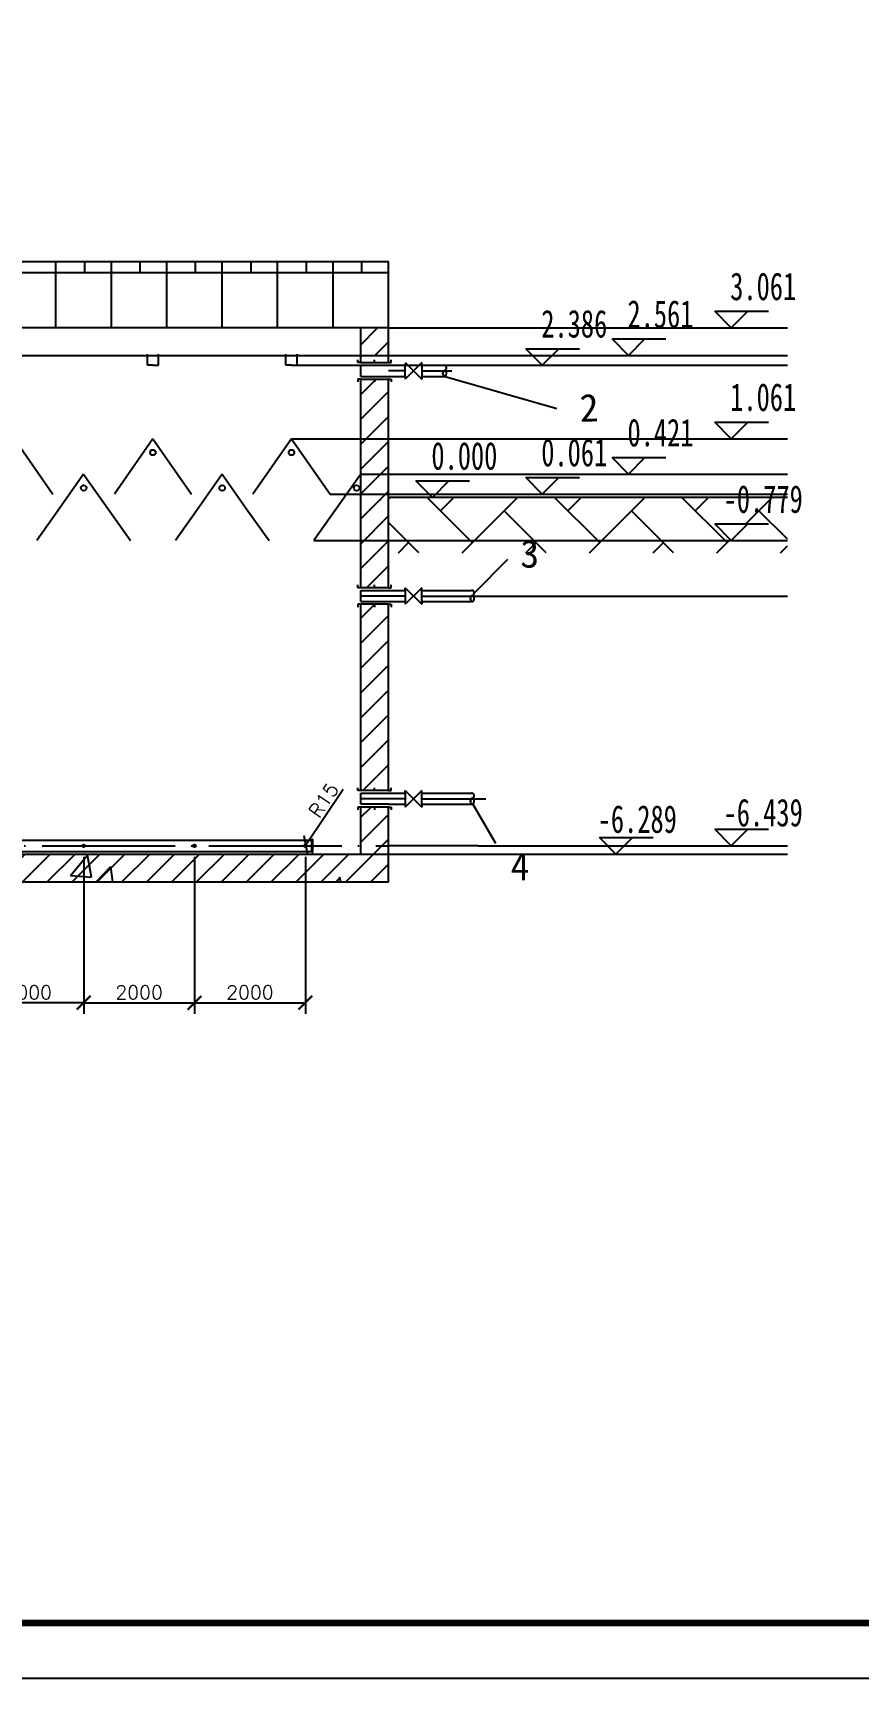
# Model space of a CAD drawing. Header units: millimetres. Extents: x 1414 to 3190, y 159 to 1050.
# Drawn here: x 1719.7 to 1868.5, y 456 to 753 of the extents above; entities that cross this region are included whole.
import ezdxf

# ---------------------------------------------------------------- set-up
doc = ezdxf.new("R2010")
doc.units = ezdxf.units.MM
doc.linetypes.add('ACAD_ISO04W100', pattern=[30, 24, -3, 0, -3])
for name, color, linetype in [('图层1', 1, 'Continuous'), ('图层3', 3, 'Continuous'), ('图层4', 4, 'Continuous')]:
    doc.layers.add(name, color=color, linetype=linetype)
doc.layers.add('图层2', color=5, linetype='Continuous', lineweight=25)
doc.styles.get("Standard").update_dxf_attribs({"font": 'txt', "bigfont": 'gbcbig.shx'})
doc.dimstyles.new('副本 ISO-25', dxfattribs={"dimtxt": 2.5, "dimasz": 2.5, "dimexe": 2, "dimexo": 2, "dimtad": 1, "dimlfac": 100, "dimtxsty": 'Standard', "dimblk": 'ARCHTICK', "dimcen": 2.5, "dimadec": 0, "dimazin": 0, "dimtfac": 1, "dimtmove": 0, "dimatfit": 3, "dimfxl": 1, "dimarcsym": 0})

# ---------------------------------------------------------------- blocks, each defined once
blk = doc.blocks.new('_ArchTick')
at = {"color": 0, "linetype": 'ByBlock', "const_width": 0.15}
blk.add_lwpolyline([(-0.5, -0.5), (0.5, 0.5)], dxfattribs=at)
blk = doc.blocks.new('*D5')
at = {"layer": '图层4', "color": 0, "lineweight": -2, "transparency": 16777216}
for p, q in [((1748.81, 604.22), (1748.81, 575.89)), ((1768.81, 604.22), (1768.81, 575.89)), ((1748.81, 577.89), (1768.81, 577.89))]:
    blk.add_line(p, q, dxfattribs=at)
at = {"layer": '图层4', "color": 0, "lineweight": -2, "transparency": 16777216, "xscale": 2.5, "yscale": 2.5, "zscale": 2.5, "rotation": 180}
blk.add_blockref('_ArchTick', (1748.81, 577.89), dxfattribs=at)
at = {"layer": '图层4', "color": 0, "lineweight": -2, "transparency": 16777216, "xscale": 2.5, "yscale": 2.5, "zscale": 2.5}
blk.add_blockref('_ArchTick', (1768.81, 577.89), dxfattribs=at)
at = {"layer": '图层4', "color": 0, "lineweight": 25, "transparency": 16777216, "insert": (1758.81, 579.76), "char_height": 2.5, "attachment_point": 5}
blk.add_mtext('2000', dxfattribs=at)
blk = doc.blocks.new('*D6')
at = {"layer": '图层4', "color": 0, "lineweight": -2, "transparency": 16777216}
for p, q in [((1728.81, 604.22), (1728.81, 575.89)), ((1748.81, 604.22), (1748.81, 575.89)), ((1728.81, 577.89), (1748.81, 577.89))]:
    blk.add_line(p, q, dxfattribs=at)
at = {"layer": '图层4', "color": 0, "lineweight": -2, "transparency": 16777216, "xscale": 2.5, "yscale": 2.5, "zscale": 2.5, "rotation": 180}
blk.add_blockref('_ArchTick', (1728.81, 577.89), dxfattribs=at)
at = {"layer": '图层4', "color": 0, "lineweight": -2, "transparency": 16777216, "xscale": 2.5, "yscale": 2.5, "zscale": 2.5}
blk.add_blockref('_ArchTick', (1748.81, 577.89), dxfattribs=at)
at = {"layer": '图层4', "color": 0, "lineweight": 25, "transparency": 16777216, "insert": (1738.81, 579.76), "char_height": 2.5, "attachment_point": 5}
blk.add_mtext('2000', dxfattribs=at)
blk = doc.blocks.new('*D7')
at = {"layer": '图层4', "color": 0, "lineweight": -2, "transparency": 16777216}
for p, q in [((1708.81, 604.22), (1708.81, 575.89)), ((1728.81, 604.22), (1728.81, 575.89)), ((1728.81, 577.89), (1708.81, 577.89))]:
    blk.add_line(p, q, dxfattribs=at)
at = {"layer": '图层4', "color": 0, "lineweight": -2, "transparency": 16777216, "xscale": 2.5, "yscale": 2.5, "zscale": 2.5, "rotation": 180}
blk.add_blockref('_ArchTick', (1708.81, 577.89), dxfattribs=at)
at = {"layer": '图层4', "color": 0, "lineweight": -2, "transparency": 16777216, "xscale": 2.5, "yscale": 2.5, "zscale": 2.5}
blk.add_blockref('_ArchTick', (1728.81, 577.89), dxfattribs=at)
at = {"layer": '图层4', "color": 0, "lineweight": 25, "transparency": 16777216, "insert": (1718.81, 579.76), "char_height": 2.5, "attachment_point": 5}
blk.add_mtext('2000', dxfattribs=at)
blk = doc.blocks.new('*D18')
at = {"color": 0, "lineweight": -2, "transparency": 16777216}
for p in [(1775.64, 616.36), (1768.81, 606.22)]:
    blk.add_line(p, (1768.89, 606.34), dxfattribs=at)
at = {"color": 0, "lineweight": -2, "transparency": 16777216, "xscale": 2.5, "yscale": 2.5, "zscale": 2.5, "rotation": 236.0374601183498}
blk.add_blockref('_ArchTick', (1768.89, 606.34), dxfattribs=at)
at = {"color": 0, "lineweight": 25, "transparency": 16777216, "insert": (1772.11, 614.47), "char_height": 2.5, "attachment_point": 5, "rotation": 56.0375}
blk.add_mtext('R15', dxfattribs=at)

msp = doc.modelspace()

# ---------------------------------------------------------------- hatches: boundary and pattern name
at = {"layer": '图层4'}
h = msp.add_hatch(dxfattribs=at)
h.set_pattern_fill('AR-CONC', color=256, scale=0.25, style=0)
h.paths.add_polyline_path([(1578.80529, 940.5236), (1578.80529, 945.5236), (1573.80529, 945.5236), (1573.80529, 892.0236), (1578.80529, 892.0236)])
h.paths.add_polyline_path([(1578.80529, 889.0236), (1573.80529, 889.0236), (1573.80529, 835.5236), (1578.80529, 835.5236), (1783.80529, 835.5236), (1783.80529, 840.5236), (1783.80529, 889.0236), (1778.80529, 889.0236), (1778.80529, 840.5236), (1578.80529, 840.5236)])
h.paths.add_polyline_path([(1590.30529, 945.5236), (1580.55529, 945.5236), (1580.55529, 940.5236), (1590.30529, 940.5236)])
h.paths.add_polyline_path([(1602.80529, 945.5236), (1592.30529, 945.5236), (1592.30529, 940.5236), (1602.80529, 940.5236)])
h.paths.add_polyline_path([(1615.30529, 945.5236), (1604.80529, 945.5236), (1604.80529, 940.5236), (1615.30529, 940.5236)])
h.paths.add_polyline_path([(1627.80529, 945.5236), (1617.30529, 945.5236), (1617.30529, 940.5236), (1627.80529, 940.5236)])
h.paths.add_polyline_path([(1640.30529, 945.5236), (1629.80529, 945.5236), (1629.80529, 940.5236), (1640.30529, 940.5236)])
h.paths.add_polyline_path([(1652.80529, 945.5236), (1642.30529, 945.5236), (1642.30529, 940.5236), (1652.80529, 940.5236)])
h.paths.add_polyline_path([(1665.30529, 945.5236), (1654.80529, 945.5236), (1654.80529, 940.5236), (1665.30529, 940.5236)])
h.paths.add_polyline_path([(1677.80529, 945.5236), (1667.30529, 945.5236), (1667.30529, 940.5236), (1677.80529, 940.5236)])
h.paths.add_polyline_path([(1690.30529, 945.5236), (1679.80529, 945.5236), (1679.80529, 940.5236), (1690.30529, 940.5236)])
h.paths.add_polyline_path([(1702.80529, 945.5236), (1692.30529, 945.5236), (1692.30529, 940.5236), (1702.80529, 940.5236)])
h.paths.add_polyline_path([(1715.30529, 945.5236), (1704.80529, 945.5236), (1704.80529, 940.5236), (1715.30529, 940.5236)])
h.paths.add_polyline_path([(1727.80529, 945.5236), (1717.30529, 945.5236), (1717.30529, 940.5236), (1727.80529, 940.5236)])
h.paths.add_polyline_path([(1740.30529, 945.5236), (1729.80529, 945.5236), (1729.80529, 940.5236), (1740.30529, 940.5236)])
h.paths.add_polyline_path([(1752.80529, 945.5236), (1742.30529, 945.5236), (1742.30529, 940.5236), (1752.80529, 940.5236)])
h.paths.add_polyline_path([(1765.30529, 945.5236), (1754.80529, 945.5236), (1754.80529, 940.5236), (1765.30529, 940.5236)])
h.paths.add_polyline_path([(1777.05529, 945.5236), (1767.30529, 945.5236), (1767.30529, 940.5236), (1777.05529, 940.5236)])
h.paths.add_polyline_path([(1783.80529, 945.5236), (1778.80529, 945.5236), (1778.80529, 940.5236), (1778.80529, 940.0236), (1778.80529, 892.0236), (1783.80529, 892.0236)])
h.paths.add_polyline_path([(1578.80529, 699.71833), (1573.80529, 699.71833), (1573.80529, 652.81833), (1573.80529, 649.81833), (1573.80529, 621.21833), (1578.80529, 621.21833), (1578.80529, 649.81833), (1578.80529, 652.81833), (1578.80529, 661.31833)])
h.paths.add_polyline_path([(1783.80529, 604.71833), (1778.80529, 604.71833), (1578.80529, 604.71833), (1578.80529, 618.21833), (1573.80529, 618.21833), (1573.80529, 599.71833), (1578.80529, 599.71833), (1778.80529, 599.71833), (1783.80529, 599.71833)])
h.paths.add_polyline_path([(1783.80529, 649.81833), (1778.80529, 649.81833), (1778.80529, 619.71833), (1783.80529, 619.71833)])
h.paths.add_polyline_path([(1783.80529, 661.31833), (1778.80529, 661.31833), (1778.80529, 652.81833), (1783.80529, 652.81833)])
h.paths.add_polyline_path([(1783.80529, 669.71833), (1778.80529, 669.71833), (1778.80529, 661.31833), (1783.80529, 661.31833)])
h.paths.add_polyline_path([(1783.80529, 673.31833), (1778.80529, 673.31833), (1778.80529, 669.71833), (1783.80529, 669.71833)])
h.paths.add_polyline_path([(1783.80529, 679.71833), (1778.80529, 679.71833), (1778.80529, 673.31833), (1783.80529, 673.31833)])
h.paths.add_polyline_path([(1783.80529, 690.46833), (1778.80529, 690.46833), (1778.80529, 679.71833), (1783.80529, 679.71833)])
h.paths.add_polyline_path([(1783.80529, 699.71833), (1778.80529, 699.71833), (1778.80529, 694.71833), (1783.80529, 694.71833)])
h.paths.add_polyline_path([(1783.80529, 694.71833), (1778.80529, 694.71833), (1778.80529, 693.46833), (1783.80529, 693.46833)])
h.paths.add_polyline_path([(2045.90511, 931.45583), (2040.90511, 931.45583), (2040.90511, 843.20583), (1940.90511, 843.20583), (1940.90511, 908.30583), (1935.90511, 908.30583), (1935.90511, 838.20583), (2045.90511, 838.20583)])
h.paths.add_polyline_path([(1940.90511, 938.20583), (1935.90511, 938.20583), (1935.90511, 916.70583), (1940.90511, 916.70583)])
h.paths.add_polyline_path([(1940.90511, 914.70583), (1935.90511, 914.70583), (1935.90511, 910.30583), (1940.90511, 910.30583)])
h.paths.add_polyline_path([(1938.40511, 927.21239), (1945.48845, 927.21239), (1945.48845, 923.46239), (1938.40511, 923.46239)], flags=24)
h = msp.add_hatch(dxfattribs=at)
h.set_pattern_fill('ANSI31', color=256, style=0)
h.paths.add_polyline_path([(1578.80529, 940.5236), (1578.80529, 945.5236), (1573.80529, 945.5236), (1573.80529, 892.0236), (1578.80529, 892.0236)])
h.paths.add_polyline_path([(1578.80529, 889.0236), (1573.80529, 889.0236), (1573.80529, 835.5236), (1578.80529, 835.5236), (1783.80529, 835.5236), (1783.80529, 840.5236), (1783.80529, 889.0236), (1778.80529, 889.0236), (1778.80529, 840.5236), (1578.80529, 840.5236)])
h.paths.add_polyline_path([(1783.80529, 945.5236), (1778.80529, 945.5236), (1778.80529, 940.5236), (1778.80529, 940.0236), (1778.80529, 892.0236), (1783.80529, 892.0236)])
h.paths.add_polyline_path([(1777.05529, 945.5236), (1767.30529, 945.5236), (1767.30529, 940.5236), (1777.05529, 940.5236)])
h.paths.add_polyline_path([(1765.30529, 945.5236), (1754.80529, 945.5236), (1754.80529, 940.5236), (1765.30529, 940.5236)])
h.paths.add_polyline_path([(1752.80529, 945.5236), (1742.30529, 945.5236), (1742.30529, 940.5236), (1752.80529, 940.5236)])
h.paths.add_polyline_path([(1740.30529, 945.5236), (1729.80529, 945.5236), (1729.80529, 940.5236), (1740.30529, 940.5236)])
h.paths.add_polyline_path([(1727.80529, 945.5236), (1717.30529, 945.5236), (1717.30529, 940.5236), (1727.80529, 940.5236)])
h.paths.add_polyline_path([(1715.30529, 945.5236), (1704.80529, 945.5236), (1704.80529, 940.5236), (1715.30529, 940.5236)])
h.paths.add_polyline_path([(1702.80529, 945.5236), (1692.30529, 945.5236), (1692.30529, 940.5236), (1702.80529, 940.5236)])
h.paths.add_polyline_path([(1690.30529, 945.5236), (1679.80529, 945.5236), (1679.80529, 940.5236), (1690.30529, 940.5236)])
h.paths.add_polyline_path([(1677.80529, 945.5236), (1667.30529, 945.5236), (1667.30529, 940.5236), (1677.80529, 940.5236)])
h.paths.add_polyline_path([(1665.30529, 945.5236), (1654.80529, 945.5236), (1654.80529, 940.5236), (1665.30529, 940.5236)])
h.paths.add_polyline_path([(1652.80529, 945.5236), (1642.30529, 945.5236), (1642.30529, 940.5236), (1652.80529, 940.5236)])
h.paths.add_polyline_path([(1640.30529, 945.5236), (1629.80529, 945.5236), (1629.80529, 940.5236), (1640.30529, 940.5236)])
h.paths.add_polyline_path([(1627.80529, 945.5236), (1617.30529, 945.5236), (1617.30529, 940.5236), (1627.80529, 940.5236)])
h.paths.add_polyline_path([(1615.30529, 945.5236), (1604.80529, 945.5236), (1604.80529, 940.5236), (1615.30529, 940.5236)])
h.paths.add_polyline_path([(1602.80529, 945.5236), (1592.30529, 945.5236), (1592.30529, 940.5236), (1602.80529, 940.5236)])
h.paths.add_polyline_path([(1578.80529, 649.81833), (1578.80529, 652.81833), (1578.80529, 661.31833), (1578.80529, 699.71833), (1573.80529, 699.71833), (1573.80529, 652.81833), (1573.80529, 649.81833), (1573.80529, 621.21833), (1578.80529, 621.21833)])
h.paths.add_polyline_path([(1783.80529, 604.71833), (1778.80529, 604.71833), (1578.80529, 604.71833), (1578.80529, 618.21833), (1573.80529, 618.21833), (1573.80529, 599.71833), (1578.80529, 599.71833), (1778.80529, 599.71833), (1783.80529, 599.71833)])
h.paths.add_polyline_path([(1783.80529, 690.46833), (1778.80529, 690.46833), (1778.80529, 679.71833), (1783.80529, 679.71833)])
h.paths.add_polyline_path([(1783.80529, 699.71833), (1778.80529, 699.71833), (1778.80529, 694.71833), (1783.80529, 694.71833)])
h.paths.add_polyline_path([(1783.80529, 679.71833), (1778.80529, 679.71833), (1778.80529, 673.31833), (1783.80529, 673.31833)])
h.paths.add_polyline_path([(1783.80529, 673.31833), (1778.80529, 673.31833), (1778.80529, 669.71833), (1783.80529, 669.71833)])
h.paths.add_polyline_path([(1783.80529, 669.71833), (1778.80529, 669.71833), (1778.80529, 661.31833), (1783.80529, 661.31833)])
h.paths.add_polyline_path([(1783.80529, 661.31833), (1778.80529, 661.31833), (1778.80529, 652.81833), (1783.80529, 652.81833)])
h.paths.add_polyline_path([(1783.80529, 649.81833), (1778.80529, 649.81833), (1778.80529, 619.71833), (1783.80529, 619.71833)])
h.paths.add_polyline_path([(1783.80529, 619.71833), (1778.80529, 619.71833), (1778.80529, 616.21833), (1783.80529, 616.21833)])
h.paths.add_polyline_path([(2045.90511, 931.45583), (2040.90511, 931.45583), (2040.90511, 843.20583), (1940.90511, 843.20583), (1940.90511, 908.30583), (1935.90511, 908.30583), (1935.90511, 838.20583), (2045.90511, 838.20583)])
h.paths.add_polyline_path([(2045.90511, 938.20583), (2040.90511, 938.20583), (2040.90511, 931.45583), (2045.90511, 931.45583)])
h.paths.add_polyline_path([(1940.90511, 938.20583), (1935.90511, 938.20583), (1935.90511, 916.70583), (1940.90511, 916.70583)])
h.paths.add_polyline_path([(1940.90511, 914.70583), (1935.90511, 914.70583), (1935.90511, 910.30583), (1940.90511, 910.30583)])
h.paths.add_polyline_path([(1938.40511, 927.21239), (1945.48845, 927.21239), (1945.48845, 923.46239), (1938.40511, 923.46239)], flags=24)
h = msp.add_hatch(dxfattribs=at)
h.set_pattern_fill('AR-HBONE', color=256, scale=0.08, style=0)
h.paths.add_polyline_path([(1573.80529, 669.10833), (1514.67187, 669.10833), (1514.67187, 659.10833), (1573.80529, 659.10833)])
h.paths.add_polyline_path([(1855.8026, 669.10833), (1783.80529, 669.10833), (1783.80529, 661.31833), (1845.64657, 661.31833), (1842.67768, 664.31833), (1848.61545, 664.31833), (1845.64657, 661.31833), (1855.8026, 661.31833)])
h.paths.add_polyline_path([(1855.8026, 661.31833), (1783.80529, 661.31833), (1783.80529, 659.10833), (1855.8026, 659.10833)])
h.paths.add_polyline_path([(1842.70716, 672.57714), (1860.12716, 672.57714), (1860.12716, 664.99143), (1842.70716, 664.99143)], flags=9)
h.paths.add_polyline_path([(1806.65267, 665.14379), (1811.9241, 665.14379), (1811.9241, 657.58665), (1806.65267, 657.58665)], flags=9)
h = msp.add_hatch(dxfattribs=at)
h.set_pattern_fill('ANSI31', color=256, style=0)
h.paths.add_polyline_path([(1783.80529, 613.21833), (1778.80529, 613.21833), (1778.80529, 604.71833), (1783.80529, 604.71833)])

# ---------------------------------------------------------------- linework, layer by layer
at = {"lineweight": -2}
for p, q in [((1573.80529, 711.71833), (1783.80529, 711.71833)), ((1723.80529, 699.71833), (1723.80529, 711.71833)), ((1728.94099, 711.71833), (1728.94099, 709.71833)), ((1733.80529, 699.71833), (1733.80529, 711.71833)), ((1738.94099, 711.71833), (1738.94099, 709.71833)), ((1743.80529, 699.71833), (1743.80529, 711.71833)), ((1748.94099, 711.71833), (1748.94099, 709.71833)), ((1753.80529, 699.71833), (1753.80529, 711.71833)), ((1758.94099, 711.71833), (1758.94099, 709.71833)), ((1763.80529, 699.71833), (1763.80529, 711.71833)), ((1763.80529, 699.71833), (1763.80529, 711.71833)), ((1768.94099, 711.71833), (1768.94099, 709.71833)), ((1773.80529, 699.71833), (1773.80529, 711.71833)), ((1773.80529, 699.71833), (1773.80529, 711.71833)), ((1778.94099, 711.71833), (1778.94099, 709.71833)), ((1783.80529, 699.71833), (1783.80529, 711.71833)), ((1573.80529, 709.71833), (1783.80529, 709.71833))]:
    msp.add_line(p, q, dxfattribs=at)
for p, q in [((1842.67768, 702.71833), (1852.36175, 702.71833)), ((1845.64657, 699.71833), (1842.67768, 702.71833)), ((1845.64657, 699.71833), (1848.61545, 702.71833)), ((1808.58506, 695.96833), (1818.26912, 695.96833)), ((1811.55395, 692.96833), (1808.58506, 695.96833)), ((1811.55395, 692.96833), (1814.52283, 695.96833)), ((1824.13994, 697.71833), (1833.82401, 697.71833)), ((1827.10883, 694.71833), (1824.13994, 697.71833)), ((1827.10883, 694.71833), (1830.07772, 697.71833)), ((1842.67768, 682.71833), (1852.36175, 682.71833)), ((1845.64657, 679.71833), (1842.67768, 682.71833)), ((1845.64657, 679.71833), (1848.61545, 682.71833)), ((1824.13994, 676.31833), (1833.82401, 676.31833)), ((1827.10883, 673.31833), (1824.13994, 676.31833)), ((1827.10883, 673.31833), (1830.07772, 676.31833)), ((1788.75734, 672.10833), (1798.4414, 672.10833)), ((1791.72622, 669.10833), (1788.75734, 672.10833)), ((1791.72622, 669.10833), (1794.69511, 672.10833)), ((1808.58506, 672.71833), (1818.26912, 672.71833)), ((1811.55395, 669.71833), (1808.58506, 672.71833)), ((1811.55395, 669.71833), (1814.52283, 672.71833)), ((1842.67768, 664.31833), (1852.36175, 664.31833)), ((1845.64657, 661.31833), (1842.67768, 664.31833)), ((1845.64657, 661.31833), (1848.61545, 664.31833)), ((1842.67768, 609.21833), (1852.36175, 609.21833)), ((1845.64657, 606.21833), (1842.67768, 609.21833)), ((1845.64657, 606.21833), (1848.61545, 609.21833)), ((1821.86973, 607.71833), (1831.55379, 607.71833)), ((1824.83861, 604.71833), (1821.86973, 607.71833)), ((1824.83861, 604.71833), (1827.8075, 607.71833))]:
    msp.add_line(p, q)
at = {"lineweight": 25}
for p, q in [((1778.80529, 699.71833), (1578.80529, 699.71833)), ((1783.80529, 699.71833), (1778.80529, 699.71833)), ((1778.80529, 693.46833), (1778.80529, 699.71833)), ((1783.80529, 693.46833), (1783.80529, 699.71833)), ((1588.80529, 694.71833), (1778.80529, 694.71833)), ((1740.30529, 692.96833), (1740.30529, 694.96833)), ((1741.30529, 692.96833), (1740.30529, 692.96833)), ((1741.30529, 692.96833), (1742.30529, 692.96833)), ((1742.30529, 692.96833), (1742.30529, 694.96833)), ((1765.30529, 692.96833), (1765.30529, 694.96833)), ((1766.30529, 692.96833), (1765.30529, 692.96833)), ((1766.30529, 692.96833), (1767.30529, 692.96833)), ((1767.30529, 692.96833), (1767.30529, 694.96833)), ((1767.30529, 694.96833), (1767.30529, 694.71833)), ((1778.80529, 692.96833), (1786.80529, 692.96833)), ((1778.80529, 690.96833), (1778.80529, 692.96833)), ((1781.30529, 693.46833), (1781.30529, 693.96833)), ((1789.80529, 693.46833), (1786.80529, 690.46833)), ((1786.80529, 693.46833), (1789.80529, 690.46833)), ((1786.80529, 692.71833), (1786.80529, 693.21833)), ((1786.80529, 690.96833), (1786.80529, 692.96833)), ((1789.80529, 692.96833), (1789.80529, 693.46833)), ((1789.80529, 692.96833), (1793.53224, 692.96833)), ((1789.80529, 692.96833), (1789.80529, 690.46833)), ((1793.53224, 692.96833), (1793.80529, 692.96833)), ((1778.80529, 690.96833), (1786.80529, 690.96833)), ((1778.80529, 652.81833), (1778.80529, 690.46833)), ((1781.30529, 690.46833), (1781.30529, 689.96833)), ((1786.80529, 691.96833), (1783.80529, 691.96833)), ((1783.80529, 652.81833), (1783.80529, 690.46833)), ((1786.80529, 690.96833), (1786.80529, 690.46833)), ((1789.80529, 691.96833), (1795.2225, 691.96833)), ((1789.80529, 690.96833), (1793.80529, 690.96833)), ((1793.80529, 690.96833), (1794.02272, 690.96833)), ((1794.02272, 690.96833), (1814.18731, 685.16656)), ((1716.30529, 679.71833), (1723.2575, 669.71833)), ((1741.30529, 679.71833), (1734.35308, 669.71833)), ((1741.30529, 679.71833), (1748.2575, 669.71833)), ((1766.30529, 679.71833), (1759.35308, 669.71833)), ((1766.30529, 679.71833), (1773.2575, 669.71833)), ((1799.29819, 651.86739), (1805.33595, 657.97469)), ((1778.80529, 652.31833), (1786.80529, 652.31833)), ((1778.80529, 650.31833), (1778.80529, 652.31833)), ((1786.80529, 651.31833), (1778.80529, 651.31833)), ((1781.30529, 652.81833), (1781.30529, 653.31833)), ((1786.80529, 652.31833), (1786.80529, 652.81833)), ((1786.80529, 652.81833), (1789.80529, 649.81833)), ((1789.80529, 652.81833), (1786.80529, 649.81833)), ((1786.80529, 652.31833), (1786.80529, 649.81833)), ((1789.80529, 652.31833), (1789.80529, 652.81833)), ((1789.80529, 652.31833), (1797.88218, 652.31833)), ((1789.80529, 650.31833), (1789.80529, 652.31833)), ((1789.80529, 651.31833), (1801.00262, 651.31833)), ((1797.88218, 652.31833), (1798.80529, 652.31833)), ((1778.80529, 650.31833), (1786.80529, 650.31833)), ((1778.80529, 616.21833), (1778.80529, 649.81833)), ((1781.30529, 649.81833), (1781.30529, 649.31833)), ((1783.80529, 616.21833), (1783.80529, 649.81833)), ((1789.80529, 650.31833), (1798.80529, 650.31833)), ((1789.80529, 650.31833), (1789.80529, 649.81833)), ((1798.80529, 650.31833), (1799.02272, 650.31833)), ((1778.80529, 615.71833), (1786.80529, 615.71833)), ((1778.80529, 613.71833), (1778.80529, 615.71833)), ((1781.30529, 616.21833), (1781.30529, 616.71833)), ((1786.80529, 615.71833), (1786.80529, 616.21833)), ((1786.80529, 616.21833), (1789.80529, 613.21833)), ((1789.80529, 616.21833), (1786.80529, 613.21833)), ((1786.80529, 615.71833), (1786.80529, 613.21833)), ((1789.80529, 615.71833), (1789.80529, 616.21833)), ((1789.80529, 615.71833), (1797.88218, 615.71833)), ((1789.80529, 613.71833), (1789.80529, 615.71833)), ((1797.88218, 615.71833), (1798.80529, 615.71833)), ((1778.80529, 604.71833), (1778.80529, 613.21833)), ((1781.30529, 613.21833), (1781.30529, 612.71833)), ((1786.80529, 614.71833), (1783.80529, 614.71833)), ((1783.80529, 613.71833), (1786.80529, 613.71833)), ((1783.80529, 599.71833), (1783.80529, 613.21833)), ((1789.80529, 614.71833), (1801.35949, 614.71833)), ((1789.80529, 613.71833), (1798.80529, 613.71833)), ((1789.80529, 613.71833), (1789.80529, 613.21833)), ((1798.80529, 613.71833), (1799.02272, 613.71833)), ((1799.02272, 613.71833), (1803.1254, 606.71261)), ((1578.80529, 604.71833), (1778.80529, 604.71833)), ((1578.80529, 599.71833), (1778.80529, 599.71833)), ((1778.80529, 599.71833), (1783.80529, 599.71833)), ((1414.10282, 455.9729), (2255.10282, 455.9729))]:
    msp.add_line(p, q, dxfattribs=at)
at = {"color": 1, "lineweight": 25}
for p, q in [((1578.80529, 607.21833), (1769.95529, 607.21833)), ((1578.80529, 605.21833), (1769.95529, 605.21833))]:
    msp.add_line(p, q, dxfattribs=at)
at = {"lineweight": 100}
msp.add_line((1439.10282, 465.9729), (2245.10282, 465.9729), dxfattribs=at)
at = {"lineweight": 25}
for centre, radius, start, end in [((1794.15029, 691.53355), 0.57944, 110.5141801, 257.2809821), ((1793.84546, 692.51739), 0.45273, 282.990295, 95.0910891), ((1793.4638, 691.57073), 0.82175, 312.8553705, 42.3866), ((1799.15029, 650.88355), 0.57944, 110.5141801, 257.2809821), ((1798.84546, 651.86739), 0.45273, 282.990295, 95.0910891), ((1798.4638, 650.92073), 0.82175, 312.8553705, 42.3866), ((1799.15029, 614.28355), 0.57944, 110.5141801, 257.2809821), ((1798.84546, 615.26739), 0.45273, 282.990295, 95.0910891), ((1798.4638, 614.32073), 0.82175, 312.8553705, 42.3866)]:
    msp.add_arc(centre, radius, start, end, dxfattribs=at)
at = {"layer": '图层1', "linetype": 'ACAD_ISO04W100', "lineweight": 25}
msp.add_line((1570.80529, 606.21833), (1783.80529, 606.21833), dxfattribs=at)
at = {"layer": '图层1', "lineweight": 25}
for p, q in [((1769.95529, 605.01833), (1769.95529, 607.41833)), ((1769.95529, 607.41833), (1770.15529, 607.41833)), ((1770.15529, 605.01833), (1770.15529, 607.41833)), ((1769.95529, 605.01833), (1770.15529, 605.01833))]:
    msp.add_line(p, q, dxfattribs=at)
at = {"layer": '图层1', "color": 3, "lineweight": 25}
for centre in [(1741.30529, 677.21833), (1766.30529, 677.21833), (1728.80529, 670.81833), (1753.80529, 670.81833)]:
    msp.add_circle(centre, 0.5, dxfattribs=at)
at = {"layer": '图层1', "lineweight": 25}
for centre, radius in [((1728.80529, 606.21833), 0.25), ((1728.80529, 606.21833), 0.15), ((1748.80529, 606.21833), 0.25), ((1748.80529, 606.21833), 0.15), ((1768.80529, 606.21833), 0.25), ((1768.80529, 606.21833), 0.15)]:
    msp.add_circle(centre, radius, dxfattribs=at)
at = {"layer": '图层2', "lineweight": 25}
for p, q in [((1778.30529, 693.46833), (1778.30529, 693.96833)), ((1778.80529, 693.46833), (1778.30529, 693.46833)), ((1778.80529, 693.46833), (1783.80529, 693.46833)), ((1783.80529, 693.46833), (1784.30529, 693.46833)), ((1784.30529, 693.46833), (1784.30529, 693.96833)), ((1778.80529, 690.46833), (1778.30529, 690.46833)), ((1778.30529, 690.46833), (1778.30529, 689.96833)), ((1778.80529, 690.46833), (1783.80529, 690.46833)), ((1783.80529, 690.46833), (1784.30529, 690.46833)), ((1784.30529, 690.46833), (1784.30529, 689.96833)), ((1728.80529, 673.31833), (1724.15434, 666.71045)), ((1728.80529, 673.31833), (1733.45624, 666.71045)), ((1753.80529, 673.31833), (1749.15434, 666.71045)), ((1753.80529, 673.31833), (1758.45624, 666.71045)), ((1778.80529, 673.31833), (1774.15434, 666.71045)), ((1724.15434, 666.71045), (1720.3591, 661.31833)), ((1733.45624, 666.71045), (1737.25148, 661.31833)), ((1749.15434, 666.71045), (1745.3591, 661.31833)), ((1758.45624, 666.71045), (1762.25148, 661.31833)), ((1774.15434, 666.71045), (1770.3591, 661.31833)), ((1778.30529, 652.81833), (1778.30529, 653.31833)), ((1778.80529, 652.81833), (1778.30529, 652.81833)), ((1783.80529, 652.81833), (1778.80529, 652.81833)), ((1783.80529, 652.81833), (1784.30529, 652.81833)), ((1784.30529, 652.81833), (1784.30529, 653.31833)), ((1778.80529, 649.81833), (1778.30529, 649.81833)), ((1778.30529, 649.81833), (1778.30529, 649.31833)), ((1783.80529, 649.81833), (1778.80529, 649.81833)), ((1783.80529, 649.81833), (1784.30529, 649.81833)), ((1784.30529, 649.81833), (1784.30529, 649.31833)), ((1778.30529, 616.21833), (1778.30529, 616.71833)), ((1778.80529, 616.21833), (1778.30529, 616.21833)), ((1783.80529, 616.21833), (1778.80529, 616.21833)), ((1783.80529, 616.21833), (1784.30529, 616.21833)), ((1784.30529, 616.21833), (1784.30529, 616.71833)), ((1778.80529, 613.21833), (1778.30529, 613.21833)), ((1778.30529, 613.21833), (1778.30529, 612.71833)), ((1783.80529, 614.71833), (1778.80529, 614.71833)), ((1783.80529, 613.71833), (1778.80529, 613.71833)), ((1783.80529, 613.21833), (1778.80529, 613.21833)), ((1783.80529, 613.21833), (1784.30529, 613.21833)), ((1784.30529, 613.21833), (1784.30529, 612.71833))]:
    msp.add_line(p, q, dxfattribs=at)
at = {"layer": '图层3', "lineweight": 25}
msp.add_circle((1778.05529, 670.81833), 0.5, dxfattribs=at)
at = {"layer": '图层4'}
for p, q in [((1783.80529, 699.71833), (1855.8026, 699.71833)), ((1767.30529, 692.96833), (1855.8026, 692.96833)), ((1778.80529, 694.71833), (1855.8026, 694.71833)), ((1766.30529, 679.71833), (1855.8026, 679.71833)), ((1778.80529, 673.31833), (1855.8026, 673.31833)), ((1773.2575, 669.71833), (1855.8026, 669.71833)), ((1855.8026, 669.10833), (1783.80529, 669.10833)), ((1770.3591, 661.31833), (1855.8026, 661.31833)), ((1801.00262, 651.31833), (1855.8026, 651.31833)), ((1800.00076, 606.21833), (1783.80529, 606.21833)), ((1800.00076, 606.21833), (1855.8026, 606.21833)), ((1778.80529, 604.71833), (1855.8026, 604.71833))]:
    msp.add_line(p, q, dxfattribs=at)

# ---------------------------------------------------------------- texts
at = {"lineweight": 0, "char_height": 5, "width": 30, "attachment_point": 2}
for s, insert in [('{\\fFangSong|b0|i0|c134|p49;\\W0.7;3.061}', (1851.41716, 709.72714)), ('{\\fFangSong|b0|i0|c134|p49;\\W0.7;2.561}', (1832.87942, 704.72714)), ('{\\fFangSong|b0|i0|c134|p49;\\W0.7;2.386}', (1817.32453, 702.97714)), ('{\\fFangSong|b0|i0|c134|p49;\\W0.7;1.061}', (1851.41716, 689.72714)), ('{\\fFangSong|b0|i0|c134|p49;\\W0.7;0.421}', (1832.87942, 683.32714)), ('{\\fFangSong|b0|i0|c134|p49;\\W0.7;0.000}', (1797.49681, 679.11714)), ('{\\fFangSong|b0|i0|c134|p49;\\W0.7;0.061}', (1817.32453, 679.72714)), ('{\\fFangSong|b0|i0|c134|p49;\\W0.7;-0.779}', (1851.41716, 671.32714)), ('{\\fFangSong|b0|i0|c134|p49;\\W0.7;-6.289}', (1828.6997, 613.55684)), ('{\\fFangSong|b0|i0|c134|p49;\\W0.7;-6.439}', (1851.41716, 614.72714))]:
    msp.add_mtext(s, dxfattribs=dict(at, insert=insert))
at = {"lineweight": 25, "insert": (1819.9972, 685.30259), "char_height": 5, "width": 30, "attachment_point": 5, "rotation": 1.8405645}
msp.add_mtext('{\\fFangSong|b0|i0|c134|p49;2}', dxfattribs=at)
at = {"lineweight": 25, "char_height": 5, "width": 30, "attachment_point": 5}
for s, insert in [('{\\fFangSong|b0|i0|c134|p49;3}', (1809.28838, 658.89379)), ('{\\fFangSong|b0|i0|c134|p49;4}', (1807.54084, 602.51824))]:
    msp.add_mtext(s, dxfattribs=dict(at, insert=insert))

# ---------------------------------------------------------------- dimensions: what is measured, and where the dimension line sits
at = {"lineweight": 25}
dim = msp.add_radius_dim(center=(1768.80529, 606.21833), mpoint=(1768.88909, 606.34274), dimstyle='副本 ISO-25', dxfattribs=at)
dim.commit()
dim.dimension.update_dxf_attribs({"geometry": '*D18', "text_midpoint": (1772.10577, 614.4747)})
at = {"layer": '图层4', "lineweight": 25}
for base, p1, p2, picture, middle in [((1708.80529, 577.88876), (1728.80529, 606.21833), (1708.80529, 606.21833), '*D7', (1718.80529, 579.76376)), ((1748.80529, 577.88876), (1728.80529, 606.21833), (1748.80529, 606.21833), '*D6', (1738.80529, 579.76376)), ((1768.80529, 577.88876), (1748.80529, 606.21833), (1768.80529, 606.21833), '*D5', (1758.80529, 579.76376))]:
    dim = msp.add_linear_dim(base=base, p1=p1, p2=p2, dimstyle='副本 ISO-25', dxfattribs=at)
    dim.commit()
    dim.dimension.update_dxf_attribs({"geometry": picture, "text_midpoint": middle})

doc.saveas('drawing.dxf')
